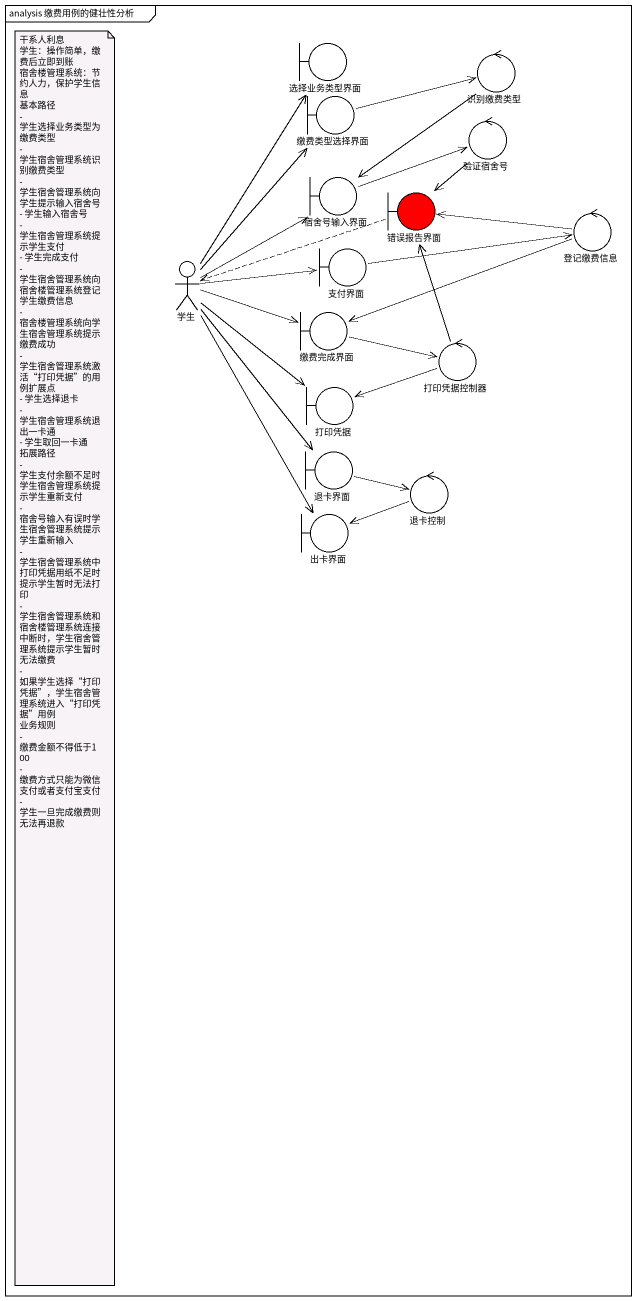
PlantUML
@startuml
mainframe analysis 缴费用例的健壮性分析
boundary 选择业务类型界面
control 识别缴费类型
boundary 缴费类型选择界面
control 验证宿舍号
boundary 宿舍号输入界面
boundary 错误报告界面 #FF0000
control 登记缴费信息
actor 学生
boundary 支付界面
boundary 缴费完成界面
control 打印凭据控制器
boundary 打印凭据
boundary 退卡界面
control 退卡控制
boundary 出卡界面
识别缴费类型 --> 宿舍号输入界面
缴费类型选择界面 -right-> 识别缴费类型
验证宿舍号 --> 错误报告界面
宿舍号输入界面 -right-> 验证宿舍号
错误报告界面 .left.> 学生
登记缴费信息 -left-> 错误报告界面
登记缴费信息 -left-> 缴费完成界面
学生 -up-> 选择业务类型界面
学生 -up-> 缴费类型选择界面
学生 -up-> 宿舍号输入界面
学生 -right-> 支付界面
学生 -right-> 缴费完成界面
学生 --> 打印凭据
学生 --> 退卡界面
学生 --> 出卡界面
支付界面 -right-> 登记缴费信息
缴费完成界面 -right-> 打印凭据控制器
打印凭据控制器 -up-> 错误报告界面
打印凭据控制器 -left-> 打印凭据
退卡界面 -right-> 退卡控制
退卡控制 -left-> 出卡界面
note as N1
  干系人利息
  学生：操作简单，缴费后立即到账
  宿舍楼管理系统：节约人力，保护学生信息
  基本路径
  - 学生选择业务类型为缴费类型
  - 学生宿舍管理系统识别缴费类型
  - 学生宿舍管理系统向学生提示输入宿舍号
  - 学生输入宿舍号
  - 学生宿舍管理系统提示学生支付
  - 学生完成支付
  - 学生宿舍管理系统向宿舍楼管理系统登记学生缴费信息
  - 宿舍楼管理系统向学生宿舍管理系统提示缴费成功
  - 学生宿舍管理系统激活“打印凭据”的用例扩展点
  - 学生选择退卡
  - 学生宿舍管理系统退出一卡通
  - 学生取回一卡通
  拓展路径
  - 学生支付余额不足时学生宿舍管理系统提示学生重新支付
  - 宿舍号输入有误时学生宿舍管理系统提示学生重新输入
  - 学生宿舍管理系统中打印凭据用纸不足时提示学生暂时无法打印
  - 学生宿舍管理系统和宿舍楼管理系统连接中断时，学生宿舍管理系统提示学生暂时无法缴费
  - 如果学生选择“打印凭据”，学生宿舍管理系统进入“打印凭据”用例
  业务规则
  - 缴费金额不得低于100
  - 缴费方式只能为微信支付或者支付宝支付
  - 学生一旦完成缴费则无法再退款
end note
@enduml
